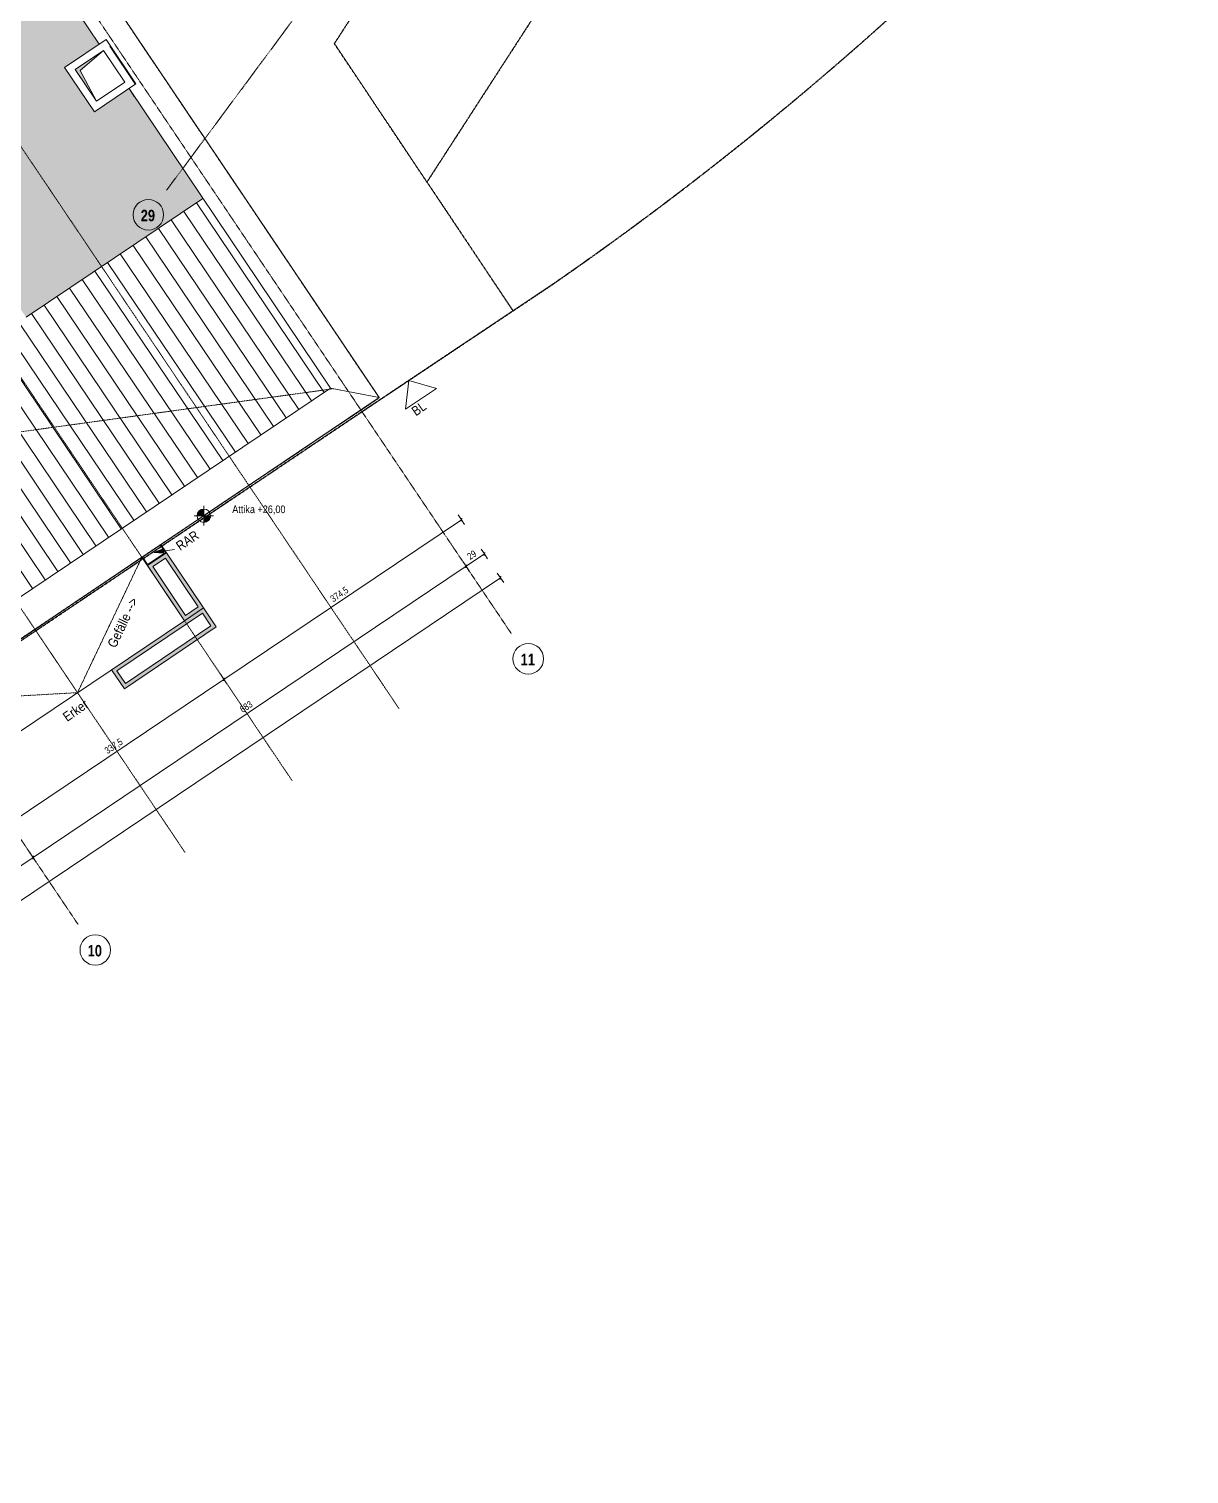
# Model space of a CAD drawing. Header units: centimetres. Extents: x -4512 to 25286, y -2765 to 13485.
# Drawn here: x 20246 to 21764, y 7772 to 9664 of the extents above; entities that cross this region are included whole.
import ezdxf

# ---------------------------------------------------------------- set-up
doc = ezdxf.new("R2010")
doc.units = ezdxf.units.CM
for name, pattern in [('_Referenzebene_', [0.6, 0.4, -0.1, 0, -0.1]), ('DB_Strichpunkt', [0.28, 0.15, -0.065, 0, -0.065]), ('Grundgrenze', [0.8999999999999999, 0.4, -0.1, 0.1, -0.1, 0.1, -0.1]), ('Rasterlinie', [2.2225, 1.27, -0.3175000000000001, 0.3175000000000001, -0.3175000000000001]), ('Verdeckt 0_5', [0.10584, 0.05292, -0.05292])]:
    doc.linetypes.add(name, pattern=pattern)
for name, color, linetype, lineweight in [('A-ANNO-DIMS', 7, 'Continuous', 5), ('A-ANNO-DIMS-50', 7, 'Continuous', 5), ('A-DETL-GENF', 7, 'Continuous', 9), ('A-FLOR', 7, 'Continuous', 9), ('A-FLOR-PATT', 7, 'Continuous', 9), ('A-GENM', 7, 'Continuous', 9), ('A-GLAZ-CWMG', 7, 'Continuous', 9), ('A-WALL', 7, 'Continuous', 9), ('G-ANNO-DIMS', 7, 'Continuous', 5), ('I-WALL', 7, 'Continuous', 9), ('Q-SPCQ', 7, 'Continuous', 9), ('S-GRID', 7, 'Continuous', 5), ('S-GRID-IDEN', 7, 'Continuous', 13), ('Text', 7, 'Continuous', 5)]:
    doc.layers.add(name, color=color, linetype=linetype, lineweight=lineweight)
doc.layers.add('A-DETL', color=251, linetype='Continuous', lineweight=9, true_color=0x4f4f4f)
doc.layers.add('C-PROP-LINE', color=96, linetype='Grundgrenze', lineweight=25, true_color=0x008000)
doc.styles.add('Arial', font='arial.ttf', dxfattribs={"width": 0.85, "height": 12.5})
doc.styles.add('Arial Unicode MS_1', font='ARIALUNI.ttf', dxfattribs={"width": 0.85, "height": 9.999999999999998})
doc.styles.add('Arial Unicode MS_3', font='ARIALUNI.ttf', dxfattribs={"width": 0.8, "height": 9})
doc.styles.add('Arial Unicode MS_4', font='ARIALUNI.ttf', dxfattribs={"width": 0.85, "height": 12.5})
doc.styles.add('Arial Unicode MS_B', font='', dxfattribs={"width": 0.8, "height": 14.99999999999999})
doc.styles.get('Arial Unicode MS_B').set_extended_font_data('Arial Unicode MS', bold=True)
doc.dimstyles.new('M_1_100', dxfattribs={"dimscale": 30.48, "dimtxt": 9.052603678738716, "dimasz": 0.0984251968503937, "dimexe": 0.2460629921259842, "dimexo": 0.0625, "dimgap": 0.0328083989501312, "dimtad": 1, "dimdec": 1, "dimrnd": 0.5, "dimdsep": 46, "dimtxsty": 'Arial Unicode MS_3', "dimblk1": 'OBLIQUE', "dimblk2": 'OBLIQUE', "dimsah": 1, "dimcen": 0.09, "dimazin": 0, "dimtfac": 1, "dimtdec": 4, "dimtix": 1, "dimtmove": 0, "dimatfit": 3, "dimfxl": 0.2460629921259842, "dimfxlon": 1, "dimtvp": 1, "dimtolj": 1, "dimtzin": 0, "dimlwd": 13, "dimlwe": 13, "dimarcsym": 2})

# ---------------------------------------------------------------- blocks, each defined once
blk = doc.blocks.new('062_HNP_Attikaverblechung - 062_Attikaverblechung-14013496-DD - FOK AF 300')
at = {"layer": 'A-GENM', "lineweight": 5}
for p, q in [((-19.21993865413388, -27.4489170786089), (6.362e-13, -8.392e-13)), ((6.294e-13, -8.46e-13), (1424.745306659025, -8.46e-13)), ((1378.74530665902, -46.00000000000086), (-31.61147968584191, -46.00000000000086))]:
    blk.add_line(p, q, dxfattribs=at)
blk = doc.blocks.new('062_HNP_Attikaverblechung - 062_Attikaverblechung-14013507-DD - FOK AF 300')
at = {"layer": 'A-GENM', "lineweight": 5}
for p, q in [((6.091e-13, -8.46e-13), (2091.040771452198, -8.46e-13)), ((46.0000000000007, -46.00000000000084), (6.226e-13, -8.325e-13)), ((2045.040771452197, -46.00000000000167), (2091.040771452198, -8.663e-13)), ((2045.040771452197, -46.00000000000086), (46.0000000000008, -46.00000000000086))]:
    blk.add_line(p, q, dxfattribs=at)
blk = doc.blocks.new('062_HNP_Attikaverblechung - 062_Attikaverblechung-6400280-DD - FOK AF 300')
at = {"layer": 'A-GENM', "lineweight": 5}
for p, q in [((0.8924169336741712, -8.46e-13), (760.0000259251985, -8.46e-13)), ((714.0000259251987, -46.00000000000087), (760.0000259251985, -8.054e-13)), ((171.4989996922072, -46.00000000000086), (0.8924169336743395, -46.00000000000086)), ((714.0000259251987, -46.00000000000086), (241.4989996922014, -46.00000000000086))]:
    blk.add_line(p, q, dxfattribs=at)
blk = doc.blocks.new('HNP_BD_Symbol - BD_Symbol-V12-DD - FOK AF 300')
at = {"layer": 'A-DETL-GENF', "true_color": 0xc0c0c0}
blk.add_hatch(color=9, dxfattribs=at).paths.add_polyline_path([(2.38231e-11, -50.00000000000595), (4.550000000026687, -4.550000000009361), (44.50051273814692, -0.1110541402158651), (44.49745089447588, -9.5292e-12), (2.72883e-11, -9.5292e-12), (2.46894e-11, -45.15708314482351)])
at = {"layer": 'A-DETL-GENF'}
for p, q in [((-1.218e-13, -50.0000000000019), (4.549999999998387, -4.549999999998438)), ((4.549999999998387, -4.549999999998434), (44.50051273811068, -0.111054140208159))]:
    blk.add_line(p, q, dxfattribs=at)
blk = doc.blocks.new('Rechteckiger Pfosten - 100x120-9620002-DD - FOK AF 300')
at = {"layer": 'A-GLAZ-CWMG'}
blk.add_line((33724.13813652178, 8961.177673986189), (33772.6964316129, 8888.989772434878), dxfattribs=at)
blk = doc.blocks.new('HNP_Pflanztog - Planztrog mit Boden-V35-DD - FOK AF 300')
at = {"layer": 'Q-SPCQ', "true_color": 0xcbcbcb}
h = blk.add_hatch(color=9, dxfattribs=at)
h.paths.add_polyline_path([(30.00000000000877, 3.16197e-11), (30.00000000000964, 145.0000000000312), (1.03955e-11, 145.000000000032), (3.9427157526e-06, 0.0001103958344618), (21.63667359435099, 3.03203e-11)])
h.paths.add_polyline_path([(25.00000000000904, 5.000000000031783), (5.000000000009258, 5.000000000031783), (5.000000000009258, 140.0000000000306), (25.00006562721559, 139.9981624382588), (25.00000000000991, 13.73412042973906)])
at = {"layer": 'Q-SPCQ', "lineweight": 5}
for p, q in [((2.301e-13, 145.0000000000001), (1.825e-13, 114.9999986789018)), ((30.00000000000025, 145.0000000000001), (2.301e-13, 145.0000000000001)), ((5.000000000000013, 5), (5.000000000000217, 140.0000000000001)), ((5.000000000000217, 140.0000000000001), (25.00000000000023, 140.0000000000001)), ((25.00000000000023, 140.0000000000001), (25.00000000000001, 5)), ((30, 0), (30.00000000000025, 145.0000000000001)), ((3.9427087586e-06, 0), (30, 0)), ((25.00000000000001, 5), (5.000000000000013, 5))]:
    blk.add_line(p, q, dxfattribs=at)
blk = doc.blocks.new('HNP_Pflanztog - Planztrog mit Boden-V36-DD - FOK AF 300')
at = {"layer": 'Q-SPCQ', "true_color": 0xcbcbcb}
h = blk.add_hatch(color=9, dxfattribs=at)
h.paths.add_polyline_path([(-9.18074677e-07, 6.175651879e-07), (30.00000000029248, 3.725063e-10), (30.00000000003043, 86.9998640190626), (2.98871e-11, 86.99986401906347), (3.07534e-11, 0.0100278105254029)])
h.paths.add_polyline_path([(5.000000000031349, 4.999999999986735), (5.000000000030916, 81.99986401906287), (25.00000000003027, 81.99986401906287), (25.0000000000294, 4.999999999986735), (10.13376521737775, 4.999999999986735)])
at = {"layer": 'Q-SPCQ', "lineweight": 5}
for p, q in [((5.000000000000013, 5), (5.000000000000122, 81.9998640190748)), ((5.000000000000122, 81.9998640190748), (25.00000000000014, 81.9998640190748)), ((25.00000000000014, 81.9998640190748), (25.00000000000001, 5)), ((30, 0), (30.00000000000015, 86.9998640190748)), ((0, 0), (30, 0)), ((25.00000000000001, 5), (5.000000000000013, 5))]:
    blk.add_line(p, q, dxfattribs=at)
blk = doc.blocks.new('Family - ___-3356438-DD - FOK AF 300')
at = {"layer": 'C-PROP-LINE', "color": 1, "true_color": 0xff0000}
for p, q in [((33995.68084814515, 9156.253413711436), (34253.45211161151, 9328.459614873842)), ((32112.84655757284, 7891.892179188155), (33995.68084814515, 9156.253413711436))]:
    blk.add_line(p, q, dxfattribs=at)
for centre, radius, start, end in [((31751.0854697924, 12946.57722438988), 4399.160584290549, 307.0818009705725, 334.0450033855032), ((31751.0623662149, 12946.60916984293), 4399.19999999877, 304.6685644637313, 307.081790158056)]:
    blk.add_arc(centre, radius, start, end, dxfattribs=at)
blk = doc.blocks.new('Family - ___-3356490-DD - FOK AF 300')
at = {"layer": 'C-PROP-LINE', "color": 1, "true_color": 0xff0000}
for p, q in [((33969.01060945633, 9644.459003698965), (36027.41457431433, 12828.43646045194)), ((36251.5434143175, 12806.74028425541), (34090.04209436346, 9463.289925161815)), ((34090.04209436346, 9463.289925161816), (33969.01060945633, 9644.459003698965))]:
    blk.add_line(p, q, dxfattribs=at)
blk = doc.blocks.new('Family - ___-3356507-DD - FOK AF 300')
at = {"layer": 'C-PROP-LINE', "color": 1, "true_color": 0xff0000}
blk.add_line((34090.04209436346, 9463.289925161824), (34202.74656109693, 9294.585357074331), dxfattribs=at)
blk = doc.blocks.new('Family - ___-4252337-DD - FOK AF 300')
at = {"layer": 'C-PROP-LINE', "color": 5, "lineweight": 35, "true_color": 0x0000ff}
for p, q in [((33995.68084814515, 9156.253413711436), (34253.45211161151, 9328.459614873842)), ((32112.84655757284, 7891.892179188155), (33995.68084814515, 9156.253413711436))]:
    blk.add_line(p, q, dxfattribs=at)
for centre, radius, start, end in [((31751.0854697924, 12946.57722438988), 4399.160584290549, 307.0818009705725, 334.0450033855032), ((31751.0623662149, 12946.60916984293), 4399.19999999877, 304.6685644637313, 307.081790158056)]:
    blk.add_arc(centre, radius, start, end, dxfattribs=at)
blk = doc.blocks.new('Family - ___-5162724-DD - FOK AF 300')
at = {"layer": 'C-PROP-LINE', "linetype": '_Referenzebene_'}
for p, q in [((34027.65631273153, 9181.01125183945), (33603.4689251624, 9811.61818141909)), ((32292.62416532374, 8013.915364630548), (34027.65631273153, 9181.01125183945))]:
    blk.add_line(p, q, dxfattribs=at)
blk = doc.blocks.new('Raster - Raster horizontal Kreis-118396-DD - FOK AF 300')
at = {"layer": 'S-GRID-IDEN'}
blk.add_circle((0, 0), 0.4000000000000004, dxfattribs=at)
blk = doc.blocks.new('Höhenkoten - Roh-32967-DD - FOK AF 300')
at = {"layer": 'G-ANNO-DIMS'}
h = blk.add_hatch(color=256, dxfattribs=at)
edge = h.paths.add_edge_path()
edge.add_arc((-0.0027363332696677, -1.1e-15), 0.1755155214602179, 89.10670749709578, 180.0000000000002, ccw=False)
edge.add_line((6e-16, 0.1754941900852822), (4e-16, -1.1e-15))
edge.add_line((4e-16, -1.1e-15), (-0.1782518547298856, -6e-16))
h = blk.add_hatch(color=256, dxfattribs=at)
edge = h.paths.add_edge_path()
edge.add_arc((-0.0027363332696677, 3e-16), 0.1755155214602181, 270.89329250290405, 359.99999999999847, ccw=False)
edge.add_line((2e-16, -0.1754941900852832), (4e-16, -1e-15))
edge.add_line((4e-16, -1e-15), (0.1727791881905504, -3.3e-15))
for p, q in [((-0.2527363332696674, 0), (0.2472636667303326, 0)), ((-0.2014091323909538, 0), (0.1981284657474312, 0)), ((8e-16, 0.2549520929039358), (0, -0.2549520929039358)), ((4e-16, -1.1e-15), (6e-16, 0.1754941900852822)), ((-0.1782518547298856, -6e-16), (4e-16, -1.1e-15)), ((0.1727791881905504, -3.3e-15), (4e-16, -1e-15)), ((4e-16, -1e-15), (2e-16, -0.1754941900852832))]:
    blk.add_line(p, q, dxfattribs=at)
blk.add_circle((-0.0027363332696675, 0), 0.1755155214602182, dxfattribs=at)
for centre, radius, start, end in [((-0.0027363332696677, -1.1e-15), 0.1755155214602179, 89.10670749709544, 179.9999999999998), ((-0.0027363332696677, 3e-16), 0.1755155214602181, 270.8932925029036, 359.9999999999981)]:
    blk.add_arc(centre, radius, start, end, dxfattribs=at)
blk = doc.blocks.new('DIMBLOCK13-DD - FOK AF 300')
at = {"layer": 'A-ANNO-DIMS-50', "lineweight": 13}
for p, q in [((20841.93801880378, 8976.364962456444), (20817.87327167541, 8960.17744256399)), ((20841.93801880378, 8976.364962456444), (20837.75195920083, 8982.58805694396)), ((20841.93801880378, 8976.364962456444), (20841.53061182687, 8974.28313163835)), ((20841.93801880378, 8976.364962456444), (20842.34542578069, 8978.446793274537)), ((20841.93801880378, 8976.364962456444), (20846.12407840674, 8970.14186796893)), ((20817.87327167541, 8960.177442563989), (20813.68721207246, 8966.400537051508)), ((20817.87327167541, 8960.17744256399), (20817.4658646985, 8958.095611745897)), ((20817.87327167541, 8960.17744256399), (20818.28067865232, 8962.259273382084)), ((20817.87327167541, 8960.177442563989), (20822.05933127835, 8953.954348076471))]:
    blk.add_line(p, q, dxfattribs=at)
at = {"layer": 'A-ANNO-DIMS-50', "color": 0, "lineweight": 13, "insert": (20818.23688013281, 8975.706530854797), "char_height": 9, "width": 13.27715206215012, "attachment_point": 1, "rotation": 33.927352115880325, "line_spacing_factor": 1.117605392436879, "style": 'Arial Unicode MS_3'}
blk.add_mtext('29', dxfattribs=at)
blk = doc.blocks.new('_Oblique')
at = {"color": 0, "linetype": 'ByBlock', "lineweight": -2}
blk.add_line((-0.5, -0.5), (0.5, 0.5), dxfattribs=at)
blk = doc.blocks.new('DIMBLOCK14-DD - FOK AF 300')
at = {"layer": 'A-ANNO-DIMS-50', "lineweight": 13}
for p, q in [((20817.87327167541, 8960.17744256399), (20251.1247577085, 8578.945394085742)), ((20817.87327167541, 8960.177442563989), (20813.68721207246, 8966.400537051508)), ((20817.87327167541, 8960.17744256399), (20817.4658646985, 8958.095611745897)), ((20817.87327167541, 8960.17744256399), (20818.28067865232, 8962.259273382084)), ((20817.87327167541, 8960.177442563989), (20822.05933127835, 8953.954348076471)), ((20251.1247577085, 8578.94539408574), (20246.93869810555, 8585.168488573263)), ((20251.1247577085, 8578.945394085742), (20250.71735073158, 8576.863563267649)), ((20251.1247577085, 8578.945394085742), (20251.53216468541, 8581.027224903835)), ((20251.1247577085, 8578.94539408574), (20255.31081731143, 8572.72229959822))]:
    blk.add_line(p, q, dxfattribs=at)
at = {"layer": 'A-ANNO-DIMS-50', "color": 0, "lineweight": 13, "insert": (20520.53511147939, 8775.45288695029), "char_height": 9, "width": 19.91572809322518, "attachment_point": 1, "rotation": 33.92735211588032, "line_spacing_factor": 1.117605392436879, "style": 'Arial Unicode MS_3'}
blk.add_mtext('683', dxfattribs=at)
blk = doc.blocks.new('DIMBLOCK15-DD - FOK AF 300')
at = {"layer": 'A-ANNO-DIMS-50', "lineweight": 13}
for p, q in [((20863.00376058916, 8945.048136129546), (20858.81770098621, 8951.271230617062)), ((19127.97161318103, 7777.952248921139), (20863.00376058916, 8945.048136129542)), ((20863.00376058916, 8945.048136129542), (20862.59635361224, 8942.96630531145)), ((20863.00376058916, 8945.048136129542), (20863.41116756607, 8947.129966947638)), ((20863.00376058916, 8945.048136129546), (20867.18982019211, 8938.825041642034)), ((19127.97161318103, 7777.952248921139), (19123.78555357808, 7784.175343408654)), ((19127.97161318103, 7777.952248921139), (19127.56420620412, 7775.870418103045)), ((19127.97161318103, 7777.952248921139), (19128.37902015794, 7780.034079739232)), ((19127.97161318103, 7777.952248921139), (19132.15767278398, 7771.729154433626))]:
    blk.add_line(p, q, dxfattribs=at)
at = {"layer": 'A-ANNO-DIMS-50', "color": 0, "lineweight": 13, "insert": (19978.11585133365, 8365.099263385959), "char_height": 9, "width": 29.77300765451845, "attachment_point": 1, "rotation": 33.92735211589029, "line_spacing_factor": 1.117605392436879, "style": 'Arial Unicode MS_3'}
blk.add_mtext('2.091', dxfattribs=at)
blk = doc.blocks.new('DIMBLOCK49-DD - FOK AF 300')
at = {"layer": 'A-ANNO-DIMS-50', "lineweight": 13}
for p, q in [((20251.1247577085, 8578.945394085738), (19145.07418366714, 7834.94357375288)), ((20251.1247577085, 8578.945394085738), (20246.93869810554, 8585.168488573257)), ((20251.1247577085, 8578.945394085738), (20250.71735073158, 8576.863563267645)), ((20251.1247577085, 8578.945394085738), (20251.53216468541, 8581.027224903832)), ((20251.1247577085, 8578.945394085738), (20255.31081731144, 8572.72229959822)), ((19145.07418366714, 7834.94357375288), (19140.88812406419, 7841.166668240395)), ((19145.07418366714, 7834.94357375288), (19144.66677669023, 7832.861742934786)), ((19145.07418366714, 7834.94357375288), (19145.48159064405, 7837.025404570973)), ((19145.07418366714, 7834.94357375288), (19149.26024327009, 7828.720479265367))]:
    blk.add_line(p, q, dxfattribs=at)
at = {"layer": 'A-ANNO-DIMS-50', "color": 0, "lineweight": 13, "insert": (19680.72763513638, 8210.543554779928), "char_height": 9, "width": 29.77300765451845, "attachment_point": 1, "rotation": 33.92735211588023, "line_spacing_factor": 1.117605392436879, "style": 'Arial Unicode MS_3'}
blk.add_mtext('1.333', dxfattribs=at)
blk = doc.blocks.new('DIMBLOCK92-DD - FOK AF 300')
at = {"layer": 'A-ANNO-DIMS-50', "lineweight": 13}
for p, q in [((20501.01410151424, 8812.130047442623), (20496.82804191129, 8818.353141930136)), ((20220.97929088835, 8623.760352826386), (20501.01410151425, 8812.13004744262)), ((20501.01410151425, 8812.13004744262), (20500.60669453734, 8810.048216624526)), ((20501.01410151425, 8812.13004744262), (20501.42150849116, 8814.211878260714)), ((20501.01410151424, 8812.130047442623), (20505.2001611172, 8805.906952955109)), ((20220.97929088835, 8623.760352826386), (20216.7932312854, 8629.9834473139)), ((20220.97929088835, 8623.760352826386), (20220.57188391144, 8621.678522008291)), ((20220.97929088835, 8623.760352826386), (20221.38669786527, 8625.84218364448)), ((20220.97929088835, 8623.760352826386), (20225.1653504913, 8617.537258338873))]:
    blk.add_line(p, q, dxfattribs=at)
at = {"layer": 'A-ANNO-DIMS-50', "color": 0, "lineweight": 13, "insert": (20343.62486064986, 8721.54427099512), "char_height": 9, "width": 29.77300765451845, "attachment_point": 1, "rotation": 33.927352115886336, "line_spacing_factor": 1.117605392436879, "style": 'Arial Unicode MS_3'}
blk.add_mtext('337,5', dxfattribs=at)
blk = doc.blocks.new('DIMBLOCK93-DD - FOK AF 300')
at = {"layer": 'A-ANNO-DIMS-50', "lineweight": 13}
for p, q in [((20811.7925519836, 9021.179921197156), (20807.60649238064, 9027.40301568467)), ((20501.01410151425, 8812.13004744262), (20811.7925519836, 9021.179921197156)), ((20811.7925519836, 9021.179921197156), (20811.38514500669, 9019.098090379062)), ((20811.7925519836, 9021.179921197156), (20812.19995896051, 9023.261752015247)), ((20811.7925519836, 9021.179921197156), (20815.97861158655, 9014.956826709642)), ((20501.01410151424, 8812.130047442623), (20496.82804191129, 8818.353141930136)), ((20501.01410151425, 8812.13004744262), (20500.60669453734, 8810.048216624526)), ((20501.01410151425, 8812.13004744262), (20501.42150849116, 8814.211878260714)), ((20501.01410151424, 8812.130047442623), (20505.2001611172, 8805.906952955109))]:
    blk.add_line(p, q, dxfattribs=at)
at = {"layer": 'A-ANNO-DIMS-50', "color": 0, "lineweight": 13, "insert": (20639.03149119749, 8920.254055180507), "char_height": 9, "width": 29.77300765451845, "attachment_point": 1, "rotation": 33.927352115886336, "line_spacing_factor": 1.117605392436879, "style": 'Arial Unicode MS_3'}
blk.add_mtext('374,5', dxfattribs=at)

msp = doc.modelspace()

# ---------------------------------------------------------------- hatches: boundary and pattern name
at = {"layer": 'A-FLOR-PATT', "lineweight": 5, "true_color": 0xeef1d8}
h = msp.add_hatch(color=254, dxfattribs=at)
h.paths.add_polyline_path([(18814.64349419877, 8326.16959594701), (19047.44561741123, 8483.02193422945), (18649.23213641716, 9072.4757196465), (18686.27240192238, 9097.64071452293), (18680.77255503793, 9105.78125300626), (19119.32946063488, 9402.075636426438), (19124.06159981245, 9395.072786663697), (19234.222716671, 9469.915769118488), (19402.23837309358, 9220.139749559576), (19536.25030522291, 9310.284923560328), (19198.68158520555, 9812.122508294387), (18246.11193660143, 9171.361971523582), (18814.48634816583, 8326.403212929115)])
h.paths.add_polyline_path([(20242.08067512729, 9286.17559847097), (20473.45972413658, 9441.732470517623), (20376.71022107988, 9585.558041857597), (20331.48626807096, 9555.152582780778), (20292.42453776964, 9613.225163443014), (20337.64242100813, 9643.641662114374), (20275.32210091827, 9736.280785093351), (20043.38886130751, 9580.267123326961), (20242.08042694438, 9286.175965816205)])
at = {"layer": 'A-FLOR-PATT', "lineweight": 5, "true_color": 0x787878}
h = msp.add_hatch(dxfattribs=at)
h.set_pattern_fill('FP_6', color=8, style=0, pattern_type=2)
h.set_pattern_definition([(123.97, (19138.58525229198, 8362.122), (-16.58660503237135, -11.17517487559427), [])])
h.paths.add_polyline_path([(18981.74123544453, 8077.758178989398), (20640.4334886129, 9193.505351978865), (20473.45985802958, 9441.732271469145), (20242.08067512729, 9286.17559847097), (20243.42423880016, 9284.163787520558), (19087.76011898537, 8503.383041646035), (19084.6272662609, 8508.019189404296), (19004.23723406345, 8453.908465081828), (18814.64349419877, 8326.16959594701), (18979.5683943639, 8080.988367197219)])
at = {"layer": 'Text'}
msp.add_hatch(color=256, dxfattribs=at).paths.add_polyline_path([(20409.27116750023, 8978.418360421685), (20422.04198436601, 8977.504197761691), (20421.23180010682, 8982.987028109137)])

# ---------------------------------------------------------------- linework, layer by layer
at = {"layer": 'A-DETL', "color": 1, "true_color": 0xff0000}
for p, q in [((20743.17884041777, 9203.277756518082), (20738.83500464467, 9165.877320967982)), ((20743.17884041777, 9203.277756518082), (20779.39293530755, 9192.972378316657)), ((20779.39293530755, 9192.972378316656), (20738.83500464467, 9165.87732096798))]:
    msp.add_line(p, q, dxfattribs=at)
at = {"layer": 'A-DETL', "color": 7, "linetype": 'Verdeckt 0_5', "lineweight": 5}
for p, q in [((19951.85797355638, 9097.300344116691), (20644.6008403469, 9192.690538025032)), ((20309.29668276342, 8794.803653942194), (20393.50258909506, 8971.959066902768)), ((20309.29668276342, 8794.803653942194), (20253.4852735569, 8877.773652173171)), ((20309.29668276342, 8794.803653942194), (20113.46841511986, 8783.588544921675))]:
    msp.add_line(p, q, dxfattribs=at)
at = {"layer": 'A-DETL', "color": 7, "lineweight": 5}
msp.add_line((20314.23136720082, 8915.722070499784), (20313.95111926389, 8915.533557442504), dxfattribs=at)
at = {"layer": 'A-FLOR', "color": 254, "lineweight": 5, "true_color": 0xcfcfcf}
for p, q in [((20383.59556135313, 9575.326644773582), (20376.71022107984, 9585.558041857588)), ((20242.08067512726, 9286.175598470962), (20473.45985802955, 9441.732271469138))]:
    msp.add_line(p, q, dxfattribs=at)
at = {"layer": 'A-FLOR'}
for p, q in [((20393.50258909506, 8971.959066902768), (20113.46841511986, 8783.588544921675)), ((20449.31408807635, 8888.98850125034), (20393.50258909506, 8971.959066902768)), ((20169.27927745049, 8700.61880663405), (20449.31408807635, 8888.98850125034))]:
    msp.add_line(p, q, dxfattribs=at)
at = {"layer": 'A-WALL'}
for p, q in [((20280.60616304468, 9810.888391329461), (20704.27977843049, 9181.011395390911)), ((20424.26588435486, 8978.193517049276), (20417.56819119129, 8988.150464957002)), ((20418.39793712296, 8988.708606237396), (20425.65377156691, 8977.921912398002)), ((20400.76139361686, 8961.177673986189), (20393.5055591729, 8971.964367825589)), ((20394.33530510457, 8972.522509105978), (20401.03299826814, 8962.565561198251)), ((20425.65377156691, 8977.921912398002), (20400.76139361686, 8961.177673986189)), ((20401.03299826814, 8962.565561198251), (20424.26588435486, 8978.193517049278))]:
    msp.add_line(p, q, dxfattribs=at)
at = {"layer": 'I-WALL'}
for p, q in [((20292.4233825959, 9613.224385459982), (20346.77174112019, 9649.782639325758)), ((20346.77174112019, 9649.782639325758), (20385.84163074773, 9591.700424108962)), ((20343.22637411813, 9635.345912105053), (20306.30225471652, 9610.508338947231)), ((20371.13343813781, 9593.85861552162), (20343.22637411813, 9635.34591210505)), ((20352.35315392412, 9641.485180009073), (20351.52383343482, 9640.927324908987)), ((20351.52383343482, 9640.927324908984), (20385.01231025843, 9591.14256900887)), ((20331.49327222344, 9555.142170243185), (20292.4233825959, 9613.22438545998)), ((20306.30225471652, 9610.508338947231), (20334.20931873619, 9569.021042363804)), ((20334.20931873619, 9569.021042363807), (20371.13343813781, 9593.85861552162)), ((20385.84163074773, 9591.700424108962), (20331.49327222344, 9555.142170243187)), ((20334.13354120356, 9569.162304589432), (20334.22256855148, 9569.02995505453))]:
    msp.add_line(p, q, dxfattribs=at)
at = {"layer": 'S-GRID', "linetype": 'Rasterlinie'}
for p, q in [((20425.87088437643, 9452.485545321637), (23103.12872744673, 13061.4190329441)), ((18899.56614064219, 11811.97786224264), (20876.99465900509, 8872.286200087112)), ((18332.81762667527, 11430.74581376439), (20310.24614503817, 8491.054151608863))]:
    msp.add_line(p, q, dxfattribs=at)
at = {"layer": 'S-GRID', "color": 8, "linetype": 'DB_Strichpunkt', "true_color": 0x808080}
for p, q in [((19570.56751527234, 10497.70618243704), (20730.30502294545, 8773.613174808017)), ((19430.54788930324, 10403.51984137065), (20590.28539697635, 8679.426833741627)), ((19290.52826333414, 10309.33350030427), (20450.26577100726, 8585.24049267524))]:
    msp.add_line(p, q, dxfattribs=at)
at = {"layer": 'Text'}
for p, q in [((20421.23180010682, 8982.987028109137), (20409.27116750023, 8978.418360421685)), ((20409.27116750023, 8978.418360421685), (20436.06813245471, 8982.378081555546)), ((20409.27116750023, 8978.418360421685), (20422.04198436601, 8977.504197761691)), ((20422.04198436601, 8977.504197761691), (20421.23180010682, 8982.987028109137))]:
    msp.add_line(p, q, dxfattribs=at)

# ---------------------------------------------------------------- block references
at = {"layer": 'A-GENM'}
for name, p, rotation in [('062_HNP_Attikaverblechung - 062_Attikaverblechung-14013496-DD - FOK AF 300', (20766.15459660456, 10137.49996489297), 213.9273521158906), ('062_HNP_Attikaverblechung - 062_Attikaverblechung-6400280-DD - FOK AF 300', (20280.09260289653, 9811.618467599694), 303.927352115891), ('HNP_BD_Symbol - BD_Symbol-V12-DD - FOK AF 300', (20306.30225471654, 9610.5083389472), 33.92735211589005), ('062_HNP_Attikaverblechung - 062_Attikaverblechung-14013507-DD - FOK AF 300', (20704.27999046557, 9181.011538020219), 213.9273521159068)]:
    msp.add_blockref(name, p, dxfattribs=dict(at, rotation=rotation))
at = {"layer": 'A-GLAZ-CWMG'}
msp.add_blockref('Rechteckiger Pfosten - 100x120-9620002-DD - FOK AF 300', (-13323.37674770803, 0), dxfattribs=at)
at = {"layer": 'C-PROP-LINE', "color": 5, "lineweight": 35, "true_color": 0x0000ff}
msp.add_blockref('Family - ___-4252337-DD - FOK AF 300', (-13323.37674770803, 0), dxfattribs=at)
at = {"layer": 'C-PROP-LINE', "linetype": '_Referenzebene_'}
msp.add_blockref('Family - ___-5162724-DD - FOK AF 300', (-13323.37674770803, 0), dxfattribs=at)
at = {"layer": 'C-PROP-LINE', "color": 1, "true_color": 0xff0000}
for name in ['Family - ___-3356438-DD - FOK AF 300', 'Family - ___-3356490-DD - FOK AF 300', 'Family - ___-3356507-DD - FOK AF 300']:
    msp.add_blockref(name, (-13323.37674770803, 0), dxfattribs=at)
at = {"layer": 'G-ANNO-DIMS', "xscale": 49.99999999999998, "yscale": 49.99999999999998, "zscale": 49.99999999999998, "rotation": 180}
msp.add_blockref('Höhenkoten - Roh-32967-DD - FOK AF 300', (20474.45540843273, 9026.416520936085), dxfattribs=at)
at = {"layer": 'Q-SPCQ'}
for name, p, rotation in [('HNP_Pflanztog - Planztrog mit Boden-V36-DD - FOK AF 300', (20449.31968501135, 8888.989777930632), 33.92735211588825), ('HNP_Pflanztog - Planztrog mit Boden-V35-DD - FOK AF 300', (20353.89890286946, 8824.803530685836), 303.9273521158906)]:
    msp.add_blockref(name, p, dxfattribs=dict(at, rotation=rotation))
at = {"layer": 'S-GRID-IDEN', "xscale": 49.99999999999998, "yscale": 49.99999999999998, "zscale": 49.99999999999998}
for p, rotation in [((20402.03894782419, 9420.360184620618), 323.4304298406476), ((20899.32031022081, 8839.096362820359), 213.9273521158798), ((20332.57179625389, 8457.86431434211), 213.9273521158798)]:
    msp.add_blockref('Raster - Raster horizontal Kreis-118396-DD - FOK AF 300', p, dxfattribs=dict(at, rotation=rotation))

# ---------------------------------------------------------------- texts
at = {"layer": 'G-ANNO-DIMS', "insert": (20511.86858385031, 9039.799034448535), "char_height": 9.999999999999998, "width": 83.03949313621963, "attachment_point": 1, "line_spacing_factor": 1.117605392436879, "style": 'Arial Unicode MS_1'}
msp.add_mtext('Attika +26,00', dxfattribs=at)
at = {"layer": 'S-GRID-IDEN', "color": 191, "lineweight": 25, "true_color": 0xb46efa, "char_height": 14.99999999999999, "width": 23.72994999999998, "attachment_point": 1, "style": 'Arial Unicode MS_B'}
for s, insert in [('29', (20392.11894782419, 9426.920601287286)), ('11', (20889.40031022082, 8845.656779487024)), ('10', (20322.65179625389, 8464.424731008778))]:
    msp.add_mtext(s, dxfattribs=dict(at, insert=insert))
at = {"layer": 'Text', "color": 1, "true_color": 0xff0000, "insert": (20745.12001452567, 9166.53417431869), "char_height": 12.5, "width": 21.8059, "attachment_point": 1, "rotation": 35.3767347305664, "style": 'Arial'}
msp.add_mtext('BL', dxfattribs=at)
at = {"layer": 'Text', "char_height": 12.5, "attachment_point": 1, "style": 'Arial Unicode MS_4'}
for s, insert, width, rotation in [('RAR', (20436.69290412752, 8990.357565270475), 37.8196078125, 34.18283970107214), ('Gefälle -->', (20347.93237460198, 8857.70256000533), 84.8385796875, 64.49881440712352), ('Erker', (20288.60734279046, 8766.534599559318), 43.2710828125, 34.76771852968814)]:
    msp.add_mtext(s, dxfattribs=dict(at, insert=insert, width=width, rotation=rotation))

# ---------------------------------------------------------------- dimensions: what is measured, and where the dimension line sits
at = {"layer": 'A-ANNO-DIMS', "lineweight": 13}
for base, p1, p2, angle, override, picture, middle in [((20811.79255198359, 9021.179921197148), (20496.82804191129, 8818.353141930136), (20807.60649238064, 9027.40301568467), 33.92735211588589, {"dimpost": '<>', "dimfxl": 374.5465191306886}, 'DIMBLOCK93-DD - FOK AF 300', (20653.278725446, 8921.300089977292)), ((20817.8732716754, 8960.177442563985), (20837.75195920083, 8982.58805694396), (20822.05933127835, 8953.954348076471), 33.92735211588265, {"dimpost": '<>', "dimfxl": 32.65191961617586}, 'DIMBLOCK13-DD - FOK AF 300', (20826.78104393667, 8972.916308167623)), ((20863.00376058916, 8945.048136129546), (19123.78555357808, 7784.175343408654), (20858.81770098621, 8951.271230617062), 33.92735211589032, {"dimpost": '<>', "dimfxl": 2091.040258454734}, 'DIMBLOCK15-DD - FOK AF 300', (19992.36308558217, 8366.145298182753)), ((20251.12475770848, 8578.945394085733), (20822.05933127835, 8953.954348076471), (20255.31081731143, 8572.72229959822), 33.92735211588038, {"dimpost": '<>', "dimfxl": 683.0386174080052}, 'DIMBLOCK14-DD - FOK AF 300', (20531.37441338902, 8774.206523982266)), ((20501.01410151424, 8812.130047442623), (20216.7932312854, 8629.9834473139), (20496.82804191129, 8818.353141930136), 33.92735211588645, {"dimpost": '<>', "dimfxl": 337.4946473828824}, 'DIMBLOCK92-DD - FOK AF 300', (20357.87209489837, 8722.590305791913)), ((19145.07418366714, 7834.943573752878), (20255.31081731144, 8572.72229959822), (19140.88812406419, 7841.166668240395), 33.92735211588025, {"dimpost": '<>', "dimfxl": 1333.083486131234}, 'DIMBLOCK49-DD - FOK AF 300', (19694.97486938489, 8211.589589576717))]:
    dim = msp.add_linear_dim(base=base, p1=p1, p2=p2, angle=angle, dimstyle='M_1_100', override=override, dxfattribs=at)
    dim.commit()
    dim.dimension.update_dxf_attribs({"geometry": picture, "text_midpoint": middle})

doc.saveas('drawing.dxf')
